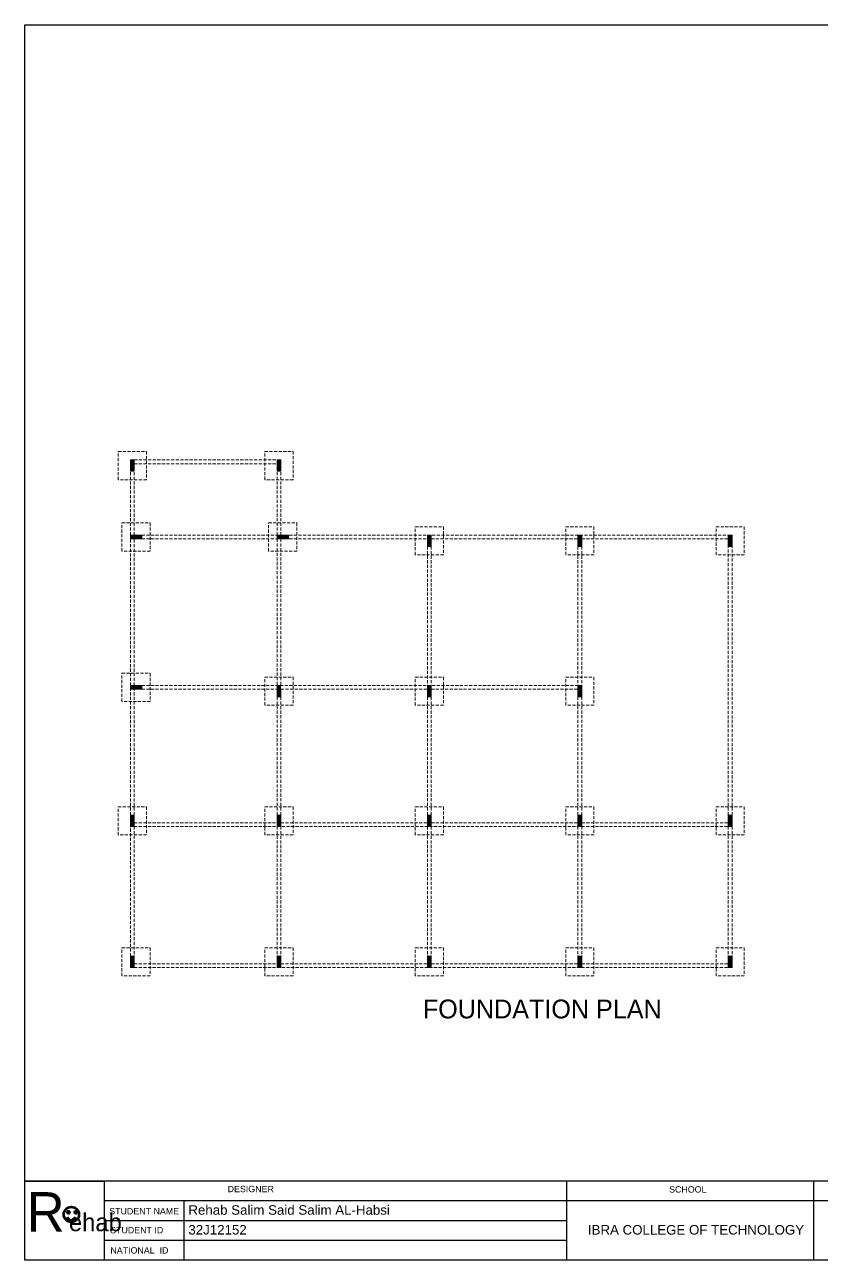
# Model space of a CAD drawing. Header units: inches. Extents: x 17 to 458, y 103 to 566.
# Drawn here: x 303.1 to 367.8, y 337.3 to 437.8 of the extents above; entities that cross this region are included whole.
import ezdxf

# ---------------------------------------------------------------- set-up
doc = ezdxf.new("R2010")
doc.units = ezdxf.units.IN
doc.header["$MEASUREMENT"] = 0
doc.linetypes.add('DASHED2', pattern=[0.375, 0.25, -0.125])
doc.styles.get("Standard").update_dxf_attribs({"font": 'arial.ttf'})
doc.styles.add('STYLUS', font='stylu.ttf')

msp = doc.modelspace()

# ---------------------------------------------------------------- hatches: boundary and pattern name
at = {"lineweight": 0}
h = msp.add_hatch(color=6, dxfattribs=at)
h.dxf.hatch_style = 1
h.paths.add_polyline_path([(311.96818, 402.4089), (311.6624, 402.4089), (311.6624, 401.49157), (311.96818, 401.49157)])
h = msp.add_hatch(color=6, dxfattribs=at)
h.dxf.hatch_style = 1
h.paths.add_polyline_path([(323.88831, 402.4089), (323.58253, 402.4089), (323.58253, 401.49157), (323.88831, 401.49157)])
h = msp.add_hatch(color=6, dxfattribs=at)
h.dxf.hatch_style = 1
h.paths.add_polyline_path([(312.57446, 395.98753), (312.57446, 396.29331), (311.65712, 396.29331), (311.65712, 395.98753)])
h = msp.add_hatch(color=6, dxfattribs=at)
h.dxf.hatch_style = 1
h.paths.add_polyline_path([(324.49986, 395.98753), (324.49986, 396.29331), (323.58253, 396.29331), (323.58253, 395.98753)])
h = msp.add_hatch(color=6, dxfattribs=at)
h.dxf.hatch_style = 1
h.paths.add_polyline_path([(336.11949, 396.29331), (335.81371, 396.29331), (335.81371, 395.37597), (336.11949, 395.37597)])
h = msp.add_hatch(color=6, dxfattribs=at)
h.dxf.hatch_style = 1
h.paths.add_polyline_path([(348.35068, 396.29331), (348.0449, 396.29331), (348.0449, 395.37597), (348.35068, 395.37597)])
h = msp.add_hatch(color=6, dxfattribs=at)
h.dxf.hatch_style = 1
h.paths.add_polyline_path([(360.58186, 396.29331), (360.27608, 396.29331), (360.27608, 395.37597), (360.58186, 395.37597)])
h = msp.add_hatch(color=6, dxfattribs=at)
h.dxf.hatch_style = 1
h.paths.add_polyline_path([(312.57446, 383.75635), (312.57446, 384.06213), (311.65712, 384.06213), (311.65712, 383.75635)])
h = msp.add_hatch(color=6, dxfattribs=at)
h.dxf.hatch_style = 1
h.paths.add_polyline_path([(323.58253, 383.14479), (323.88831, 383.14479), (323.88831, 384.06213), (323.58253, 384.06213)])
h = msp.add_hatch(color=6, dxfattribs=at)
h.dxf.hatch_style = 1
h.paths.add_polyline_path([(336.11949, 384.07212), (335.81371, 384.07212), (335.81371, 383.15478), (336.11949, 383.15478)])
h = msp.add_hatch(color=6, dxfattribs=at)
h.dxf.hatch_style = 1
h.paths.add_polyline_path([(348.0449, 383.14479), (348.35068, 383.14479), (348.35068, 384.06213), (348.0449, 384.06213)])
h = msp.add_hatch(color=6, dxfattribs=at)
h.dxf.hatch_style = 1
h.paths.add_polyline_path([(311.9629, 373.51273), (311.65712, 373.51273), (311.65712, 372.59539), (311.9629, 372.59539)])
h = msp.add_hatch(color=6, dxfattribs=at)
h.dxf.hatch_style = 1
h.paths.add_polyline_path([(323.58253, 372.59539), (323.88831, 372.59539), (323.88831, 373.51273), (323.58253, 373.51273)])
h = msp.add_hatch(color=6, dxfattribs=at)
h.dxf.hatch_style = 1
h.paths.add_polyline_path([(335.81371, 372.59539), (336.11949, 372.59539), (336.11949, 373.51273), (335.81371, 373.51273)])
h = msp.add_hatch(color=6, dxfattribs=at)
h.dxf.hatch_style = 1
h.paths.add_polyline_path([(348.0449, 372.59539), (348.35068, 372.59539), (348.35068, 373.51273), (348.0449, 373.51273)])
h = msp.add_hatch(color=6, dxfattribs=at)
h.dxf.hatch_style = 1
h.paths.add_polyline_path([(360.27608, 372.59539), (360.58186, 372.59539), (360.58186, 373.51273), (360.27608, 373.51273)])
h = msp.add_hatch(color=6, dxfattribs=at)
h.dxf.hatch_style = 1
h.paths.add_polyline_path([(311.9629, 362.04599), (311.65712, 362.04599), (311.65712, 361.12865), (311.9629, 361.12865)])
h = msp.add_hatch(color=6, dxfattribs=at)
h.dxf.hatch_style = 1
h.paths.add_polyline_path([(323.89212, 362.04599), (323.58634, 362.04599), (323.58634, 361.12865), (323.89212, 361.12865)])
h = msp.add_hatch(color=6, dxfattribs=at)
h.dxf.hatch_style = 1
h.paths.add_polyline_path([(336.11949, 362.04599), (335.81371, 362.04599), (335.81371, 361.12865), (336.11949, 361.12865)])
h = msp.add_hatch(color=6, dxfattribs=at)
h.dxf.hatch_style = 1
h.paths.add_polyline_path([(348.04603, 361.12865), (348.35181, 361.12865), (348.35181, 362.04599), (348.04603, 362.04599)])
h = msp.add_hatch(color=6, dxfattribs=at)
h.dxf.hatch_style = 1
h.paths.add_polyline_path([(360.58186, 362.04599), (360.27608, 362.04599), (360.27608, 361.12865), (360.58186, 361.12865)])
at = {"lineweight": 100, "true_color": 0x000000}
h = msp.add_hatch(color=18, dxfattribs=at)
h.dxf.hatch_style = 1
h.paths.add_polyline_path([(306.54072, 341.21585, 1), (306.70476, 341.21585, 1)])
h.paths.add_polyline_path([(307.28593, 341.21585, 1), (307.12189, 341.21585, 1)])

# ---------------------------------------------------------------- linework, layer by layer
at = {"color": 240, "true_color": 0xed1f24}
for p, q in [((303.05907, 337.31494), (303.05907, 437.80988)), ((303.05907, 337.31494), (303.05907, 437.80988)), ((303.05907, 437.80988), (458.09613, 437.80988)), ((458.09613, 343.75692), (303.05907, 343.75692)), ((367.21299, 343.75692), (367.21299, 337.31494)), ((458.09613, 342.14643), (309.53281, 342.14643)), ((316.00656, 342.14643), (316.00656, 337.31494)), ((347.11907, 340.53593), (309.53281, 340.53593)), ((347.11907, 338.92544), (309.53281, 338.92544)), ((458.09613, 337.31494), (303.05907, 337.31494)), ((458.09613, 337.31494), (303.05907, 337.31494))]:
    msp.add_line(p, q, dxfattribs=at)
at = {"color": 6, "lineweight": 0}
for p, q in [((311.6624, 402.4089), (311.96818, 402.4089)), ((311.6624, 401.49157), (311.6624, 402.4089)), ((311.96818, 402.4089), (311.96818, 401.49157)), ((323.58253, 402.4089), (323.88831, 402.4089)), ((323.58253, 401.49157), (323.58253, 402.4089)), ((323.88831, 402.4089), (323.88831, 401.49157)), ((311.96818, 401.49157), (311.6624, 401.49157)), ((323.88831, 401.49157), (323.58253, 401.49157)), ((311.65712, 396.29331), (312.57446, 396.29331)), ((311.65712, 395.98753), (311.65712, 396.29331)), ((312.57446, 395.98753), (311.65712, 395.98753)), ((312.57446, 396.29331), (312.57446, 395.98753)), ((323.58253, 396.29331), (324.49986, 396.29331)), ((323.58253, 395.98753), (323.58253, 396.29331)), ((324.49986, 395.98753), (323.58253, 395.98753)), ((324.49986, 396.29331), (324.49986, 395.98753)), ((335.81371, 396.29331), (336.11949, 396.29331)), ((335.81371, 395.37597), (335.81371, 396.29331)), ((336.11949, 396.29331), (336.11949, 395.37597)), ((348.0449, 396.29331), (348.35068, 396.29331)), ((348.0449, 395.37597), (348.0449, 396.29331)), ((348.35068, 396.29331), (348.35068, 395.37597)), ((360.27608, 396.29331), (360.58186, 396.29331)), ((360.27608, 395.37597), (360.27608, 396.29331)), ((360.58186, 396.29331), (360.58186, 395.37597)), ((336.11949, 395.37597), (335.81371, 395.37597)), ((348.35068, 395.37597), (348.0449, 395.37597)), ((360.58186, 395.37597), (360.27608, 395.37597)), ((311.65712, 384.06213), (312.57446, 384.06213)), ((311.65712, 383.75635), (311.65712, 384.06213)), ((312.57446, 384.06213), (312.57446, 383.75635)), ((323.58253, 384.06213), (323.88831, 384.06213)), ((323.58253, 383.14479), (323.58253, 384.06213)), ((335.81371, 384.07212), (336.11949, 384.07212)), ((335.81371, 383.15478), (335.81371, 384.07212)), ((336.11949, 384.07212), (336.11949, 383.15478)), ((348.0449, 384.06213), (348.35068, 384.06213)), ((348.0449, 383.14479), (348.0449, 384.06213)), ((348.35068, 384.06213), (348.35068, 383.14479)), ((312.57446, 383.75635), (311.65712, 383.75635)), ((323.88831, 383.14479), (323.58253, 383.14479)), ((323.88831, 383.75635), (323.88831, 383.14479)), ((336.11949, 383.15478), (335.81371, 383.15478)), ((348.35068, 383.14479), (348.0449, 383.14479)), ((311.65712, 373.51273), (311.9629, 373.51273)), ((311.65712, 372.59539), (311.65712, 373.51273)), ((311.9629, 373.51273), (311.9629, 372.59539)), ((323.58253, 373.51273), (323.88831, 373.51273)), ((323.58253, 372.59539), (323.58253, 373.51273)), ((323.88831, 373.51273), (323.88831, 372.59539)), ((335.81371, 373.51273), (336.11949, 373.51273)), ((335.81371, 372.59539), (335.81371, 373.51273)), ((336.11949, 373.51273), (336.11949, 372.59539)), ((348.0449, 373.51273), (348.35068, 373.51273)), ((348.0449, 372.59539), (348.0449, 373.51273)), ((348.35068, 373.51273), (348.35068, 372.59539)), ((360.27608, 373.51273), (360.58186, 373.51273)), ((360.27608, 372.59539), (360.27608, 373.51273)), ((360.58186, 373.51273), (360.58186, 372.59539)), ((311.9629, 372.59539), (311.65712, 372.59539)), ((323.88831, 372.59539), (323.58253, 372.59539)), ((336.11949, 372.59539), (335.81371, 372.59539)), ((348.35068, 372.59539), (348.0449, 372.59539)), ((360.58186, 372.59539), (360.27608, 372.59539)), ((311.65712, 362.04599), (311.9629, 362.04599)), ((311.65712, 361.12865), (311.65712, 362.04599)), ((311.9629, 362.04599), (311.9629, 361.12865)), ((323.58634, 362.04599), (323.89212, 362.04599)), ((323.58634, 361.12865), (323.58634, 362.04599)), ((323.89212, 362.04599), (323.89212, 361.12865)), ((335.81371, 362.04599), (336.11949, 362.04599)), ((335.81371, 361.12865), (335.81371, 362.04599)), ((336.11949, 362.04599), (336.11949, 361.12865)), ((348.04603, 362.04599), (348.35181, 362.04599)), ((348.04603, 361.12865), (348.04603, 362.04599)), ((348.35181, 362.04599), (348.35181, 361.12865)), ((360.27608, 362.04599), (360.58186, 362.04599)), ((360.27608, 361.12865), (360.27608, 362.04599)), ((360.58186, 362.04599), (360.58186, 361.12865)), ((311.9629, 361.12865), (311.65712, 361.12865)), ((323.89212, 361.12865), (323.58634, 361.12865)), ((336.11949, 361.12865), (335.81371, 361.12865)), ((348.35181, 361.12865), (348.04603, 361.12865)), ((360.58186, 361.12865), (360.27608, 361.12865))]:
    msp.add_line(p, q, dxfattribs=at)
at = {"color": 5, "linetype": 'DASHED2', "lineweight": 0}
for p, q in [((311.96818, 402.4089), (323.58253, 402.4089)), ((311.96818, 402.10313), (323.58253, 402.10313)), ((311.65712, 396.29331), (311.65712, 401.49157)), ((311.9629, 396.29331), (311.9629, 401.49157)), ((323.58253, 396.29331), (323.58253, 401.49157)), ((323.88831, 396.29331), (323.88831, 401.49157)), ((311.65712, 384.06213), (311.65712, 395.98753)), ((311.9629, 384.06213), (311.9629, 395.98753)), ((312.57446, 396.29331), (360.58186, 396.29331)), ((312.57446, 395.98753), (335.81371, 395.98753)), ((323.58253, 395.98753), (323.58253, 384.06213)), ((323.88831, 395.98753), (323.88831, 384.06213)), ((336.11949, 395.98753), (348.0449, 395.98753)), ((348.35068, 395.98753), (360.27608, 395.98753)), ((335.81371, 395.37597), (335.81371, 384.06213)), ((336.11949, 395.37597), (336.11949, 384.06213)), ((348.0449, 395.37597), (348.0449, 384.06213)), ((348.35068, 395.37597), (348.35068, 384.06213)), ((360.27608, 373.51273), (360.27608, 395.37597)), ((360.58186, 373.51273), (360.58186, 395.37597)), ((312.57446, 384.06213), (348.35068, 384.06213)), ((311.65712, 373.51273), (311.65712, 383.75635)), ((311.9629, 373.51273), (311.9629, 383.75635)), ((312.57446, 383.75635), (323.58253, 383.75635)), ((323.58253, 383.14479), (323.58253, 373.51273)), ((323.88831, 383.75635), (335.81371, 383.75635)), ((323.88831, 383.14479), (323.88831, 373.51273)), ((335.81371, 383.14479), (335.81371, 373.51273)), ((336.11949, 383.75635), (348.0449, 383.75635)), ((336.11949, 383.14479), (336.11949, 373.51273)), ((348.0449, 383.14479), (348.0449, 373.51273)), ((348.35068, 383.14479), (348.35068, 373.51273)), ((311.9629, 372.90117), (323.58634, 372.90117)), ((323.89212, 372.90117), (335.81371, 372.90117)), ((336.11949, 372.90117), (348.0449, 372.90117)), ((348.35068, 372.90117), (360.27608, 372.90117)), ((311.65712, 362.04599), (311.65712, 372.59539)), ((311.9629, 372.59539), (311.9629, 362.04599)), ((311.9629, 372.59539), (360.27608, 372.59539)), ((323.58253, 372.59539), (323.58253, 361.43443)), ((323.88831, 372.59539), (323.88831, 362.04599)), ((335.81371, 372.59539), (335.81371, 362.04599)), ((336.11949, 372.59539), (336.11949, 362.04599)), ((348.0449, 372.59539), (348.0449, 362.04599)), ((348.35068, 372.59539), (348.35068, 362.04599)), ((360.27608, 372.59539), (360.27608, 362.04599)), ((360.58186, 372.59539), (360.58186, 362.04599)), ((311.9629, 361.43443), (323.58634, 361.43443)), ((311.9629, 361.12865), (360.27608, 361.12865)), ((323.89212, 361.43443), (335.81371, 361.43443)), ((336.11949, 361.43443), (348.04603, 361.43443)), ((348.35181, 361.43443), (360.27608, 361.43443))]:
    msp.add_line(p, q, dxfattribs=at)
at = {"lineweight": 0}
for p, q in [((323.58253, 361.43443), (323.58253, 361.12865)), ((335.81371, 361.43443), (335.81371, 361.12865))]:
    msp.add_line(p, q, dxfattribs=at)
at = {"color": 240}
for p in [(347.11907, 343.75692), (347.11907, 340.53593)]:
    msp.add_line(p, (347.11907, 337.31494), dxfattribs=at)
at = {"color": 3, "linetype": 'DASHED2', "lineweight": 0}
for points in [[(310.66862, 403.09691), (312.96197, 403.09691), (312.96197, 400.80356), (310.66862, 400.80356)], [(322.58874, 403.09691), (324.88209, 403.09691), (324.88209, 400.80356), (322.58874, 400.80356)], [(310.96912, 397.2871), (313.26246, 397.2871), (313.26246, 394.99375), (310.96912, 394.99375)], [(322.89452, 397.2871), (325.18787, 397.2871), (325.18787, 394.99375), (322.89452, 394.99375)], [(334.81993, 396.98132), (337.11328, 396.98132), (337.11328, 394.68797), (334.81993, 394.68797)], [(347.05111, 396.98132), (349.34446, 396.98132), (349.34446, 394.68797), (347.05111, 394.68797)], [(359.2823, 396.98132), (361.57565, 396.98132), (361.57565, 394.68797), (359.2823, 394.68797)], [(310.96912, 385.05591), (313.26246, 385.05591), (313.26246, 382.76256), (310.96912, 382.76256)], [(322.58874, 384.75013), (324.88209, 384.75013), (324.88209, 382.45678), (322.58874, 382.45678)], [(334.81993, 384.75013), (337.11328, 384.75013), (337.11328, 382.45678), (334.81993, 382.45678)], [(347.05111, 384.75013), (349.34446, 384.75013), (349.34446, 382.45678), (347.05111, 382.45678)], [(310.66334, 374.20073), (312.95668, 374.20073), (312.95668, 371.90738), (310.66334, 371.90738)], [(322.58874, 374.20073), (324.88209, 374.20073), (324.88209, 371.90738), (322.58874, 371.90738)], [(334.81993, 374.20073), (337.11328, 374.20073), (337.11328, 371.90738), (334.81993, 371.90738)], [(347.05111, 374.20073), (349.34446, 374.20073), (349.34446, 371.90738), (347.05111, 371.90738)], [(359.2823, 374.20073), (361.57565, 374.20073), (361.57565, 371.90738), (359.2823, 371.90738)], [(310.96912, 362.734), (313.26246, 362.734), (313.26246, 360.44065), (310.96912, 360.44065)], [(322.58874, 362.734), (324.88209, 362.734), (324.88209, 360.44065), (322.58874, 360.44065)], [(334.81993, 362.734), (337.11328, 362.734), (337.11328, 360.44065), (334.81993, 360.44065)], [(347.05225, 362.734), (349.34559, 362.734), (349.34559, 360.44065), (347.05225, 360.44065)], [(359.2823, 362.734), (361.57565, 362.734), (361.57565, 360.44065), (359.2823, 360.44065)]]:
    msp.add_lwpolyline(points, close=True, dxfattribs=at)
at = {"color": 240, "true_color": 0xed1f24}
msp.add_lwpolyline([(303.05907, 343.75692), (309.53281, 343.75692), (309.53281, 337.31494), (303.05907, 337.31494)], close=True, dxfattribs=at)
at = {"color": 18, "lineweight": 100, "true_color": 0x000000}
for centre, radius in [((306.85301, 341.03459), 0.61719), ((306.62274, 341.21585), 0.08202), ((307.20391, 341.21585), 0.08202)]:
    msp.add_circle(centre, radius, dxfattribs=at)
msp.add_arc((306.85179, 340.9337), 0.3441, 194.0957776, 346.8635285, dxfattribs=at)

# ---------------------------------------------------------------- texts
at = {"color": 18, "true_color": 0x000000}
for s, height, p in [('DESIGNER', 0.515359, (319.55944, 342.85414)), ('SCHOOL', 0.515359, (355.46015, 342.82405)), ('STUDENT NAME', 0.5153587, (309.93254, 341.04888)), ('STUDENT ID', 0.515359, (310.00645, 339.51225)), ('NATIONAL  ID', 0.5153587, (310.02493, 337.86482))]:
    msp.add_text(s, height=height, dxfattribs=at).set_placement(p)
at = {"color": 3}
for s, p in [('Rehab Salim Said Salim AL-Habsi', (316.36962, 341.02085)), ('32J12152', (316.36962, 339.41035)), ('IBRA COLLEGE OF TECHNOLOGY', (348.85813, 339.40689))]:
    msp.add_text(s, height=0.773038, dxfattribs=at).set_placement(p)
at = {"insert": (335.4356, 358.51905), "char_height": 1.5288982, "attachment_point": 1, "style": 'STYLUS'}
msp.add_mtext_dynamic_manual_height_columns('FOUNDATION PLAN ', width=21.5216057, gutter_width=2.12639, heights=[0], dxfattribs=at)
at = {"color": 5, "lineweight": 0, "insert": (303.21078, 342.85631), "char_height": 3.2103233, "attachment_point": 1}
msp.add_mtext_dynamic_manual_height_columns('{\\fBlackadder ITC|b0|i0|c0|p82;R}', width=2.1558242, gutter_width=1, heights=[0], dxfattribs=at)
at = {"lineweight": 0, "insert": (306.65068, 341.12712), "char_height": 1.4471532, "attachment_point": 1}
msp.add_mtext_dynamic_manual_height_columns('{\\fBlackadder ITC|b0|i0|c0|p82;ehab}', width=2.1558242, gutter_width=1, heights=[0], dxfattribs=at)

doc.saveas('drawing.dxf')
